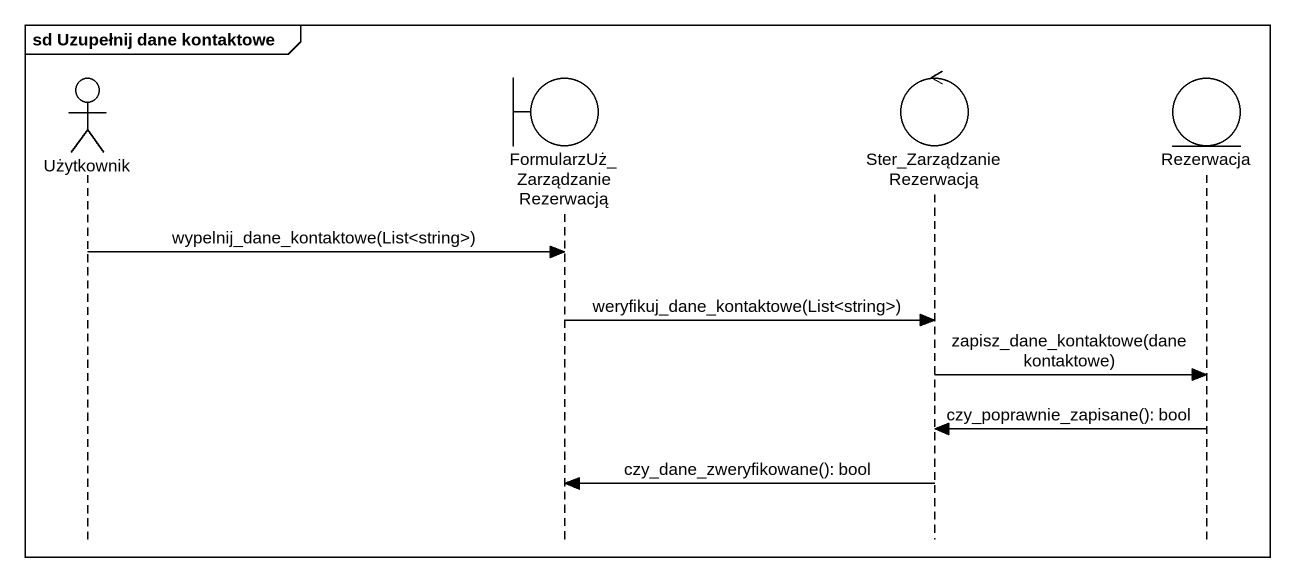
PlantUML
@startuml
mainframe sd Uzupełnij dane kontaktowe
hide footbox
actor Użytkownik
boundary "FormularzUż_ZarządzanieRezerwacją" as FormularzUż
control Ster_ZarządzanieRezerwacją
entity Rezerwacja

Użytkownik -> FormularzUż : wypelnij_dane_kontaktowe(List<string>)
FormularzUż -> Ster_ZarządzanieRezerwacją : weryfikuj_dane_kontaktowe(List<string>)
Ster_ZarządzanieRezerwacją -> Rezerwacja : zapisz_dane_kontaktowe(dane kontaktowe)
Rezerwacja -> Ster_ZarządzanieRezerwacją : czy_poprawnie_zapisane(): bool
Ster_ZarządzanieRezerwacją -> FormularzUż : czy_dane_zweryfikowane(): bool
@enduml
